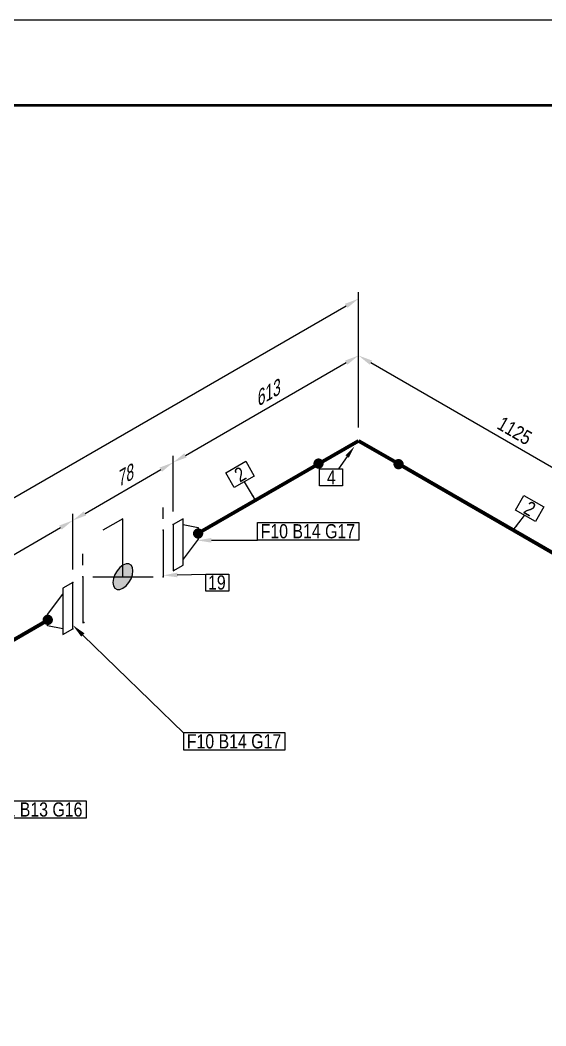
# Model space of a CAD drawing. Header units: millimetres. Extents: x 0 to 594, y 0 to 420.
# Drawn here: x 153.3 to 245.9, y 242.9 to 420 of the extents above; entities that cross this region are included whole.
import ezdxf
from ezdxf import colors
from ezdxf.entities.mleader import LeaderData, LeaderLine
from ezdxf.enums import TextEntityAlignment as Align
from ezdxf.math import Vec2, Vec3

# ---------------------------------------------------------------- set-up
doc = ezdxf.new("R2010")
doc.units = ezdxf.units.MM
doc.header["$LTSCALE"] = 0.25
for name, color, linetype in [('밸브', 4, 'Continuous'), ('용접', 1, 'Continuous'), ('주석', 7, 'Continuous'), ('치수', 1, 'Continuous')]:
    doc.layers.add(name, color=color, linetype=linetype)
doc.layers.add('파이프', color=3, linetype='Continuous', lineweight=70)
doc.styles.add('AdskIsoAnnotation', font='arial.ttf', dxfattribs={"width": 0.8, "height": 1})
doc.styles.add('AdskIsoMetric', font='arial.ttf', dxfattribs={"width": 0.8, "height": 2.5})
doc.styles.add('AdskIsoMetric-30', font='arial.ttf', dxfattribs={"width": 0.8, "height": 2.5})
doc.styles.add('AdskIsoMetric30', font='arial.ttf', dxfattribs={"width": 0.8, "oblique": 30, "height": 2.5})
doc.styles.get("Standard").update_dxf_attribs({"font": 'arial.ttf'})
doc.dimstyles.new('AdskIsoMetric', dxfattribs={"dimtxt": 2.5, "dimasz": 2.5, "dimexe": 1, "dimexo": 2, "dimgap": 0.8, "dimtad": 1, "dimdec": 0, "dimrnd": 1, "dimzin": 0, "dimdsep": 46, "dimtxsty": 'AdskIsoMetric', "dimcen": 0, "dimclrt": 7, "dimadec": 0, "dimazin": 0, "dimtfac": 1, "dimtdec": 0, "dimtmove": 1, "dimatfit": 3, "dimfxl": 0, "dimfrac": 2, "dimtolj": 1, "dimtzin": 0, "dimarcsym": 0})

# ---------------------------------------------------------------- blocks, each defined once
blk = doc.blocks.new('플랜지WN-1-IsoLeft')
at = {"color": 0, "linetype": 'ByBlock', "lineweight": -2, "extrusion": (0, 0.816497, 0.57735)}
for p, q in [((0.1989, 0.0893), (-0.1547, -0.1148)), ((-0.1547, 0.0383), (-0.0663, 0.0893)), ((-0.0663, 0.0893), (0.1547, 0.0638)), ((0.2873, 0.0383), (0.1989, 0.0893)), ((-0.1105, -0.0893), (-0.1547, 0.0383)), ((-0.0663, -0.1659), (0.2873, 0.0383)), ((-0.1547, -0.1148), (-0.0663, -0.1659))]:
    blk.add_line(p, q, dxfattribs=at)
blk = doc.blocks.new('개스킷-1-IsoLeft')
at = {"color": 0, "linetype": 'ByBlock', "lineweight": -2}
for p in [(0.1238, 0.1326), (0.221, 0.0765), (-0.221, -0.0765), (-0.1326, -0.1276)]:
    blk.add_point(p, dxfattribs=at)
blk = doc.blocks.new('버터플라이 밸브-1-IsoLeft')
blk.add_hatch(color=256).paths.add_polyline_path([(-0.0884, 0.051), (-0.0889, 0.0507), (-0.0893, 0.0503), (-0.0898, 0.0499), (-0.0903, 0.0495), (-0.0907, 0.0492), (-0.0912, 0.0488), (-0.0917, 0.0484), (-0.0921, 0.048), (-0.0926, 0.0477), (-0.0931, 0.0473), (-0.0935, 0.0469), (-0.094, 0.0466), (-0.0945, 0.0462), (-0.095, 0.0458), (-0.0954, 0.0454), (-0.0959, 0.0451), (-0.0964, 0.0447), (-0.0968, 0.0443), (-0.0973, 0.0439), (-0.0978, 0.0436), (-0.0982, 0.0432), (-0.0987, 0.0428), (-0.0992, 0.0425), (-0.0996, 0.0421), (-0.1001, 0.0417), (-0.1006, 0.0413), (-0.1011, 0.041), (-0.1015, 0.0406), (-0.102, 0.0402), (-0.1025, 0.0398), (-0.1029, 0.0395), (-0.1034, 0.0391), (-0.1039, 0.0387), (-0.1043, 0.0384), (-0.1048, 0.038), (-0.1053, 0.0376), (-0.1057, 0.0372), (-0.1062, 0.0369), (-0.1067, 0.0365), (-0.1072, 0.0361), (-0.1076, 0.0357), (-0.1081, 0.0354), (-0.1086, 0.035), (-0.109, 0.0346), (-0.1095, 0.0343), (-0.11, 0.0339), (-0.1104, 0.0335), (-0.1109, 0.0331), (-0.1114, 0.0328), (-0.1114, 0.0328), (-0.1116, 0.0323), (-0.1119, 0.0319), (-0.1121, 0.0314), (-0.1124, 0.031), (-0.1126, 0.0306), (-0.1129, 0.0301), (-0.1131, 0.0297), (-0.1133, 0.0293), (-0.1136, 0.0288), (-0.1138, 0.0284), (-0.1141, 0.0279), (-0.1143, 0.0275), (-0.1146, 0.0271), (-0.1148, 0.0266), (-0.1151, 0.0262), (-0.1153, 0.0258), (-0.1156, 0.0253), (-0.1158, 0.0249), (-0.1161, 0.0244), (-0.1163, 0.024), (-0.1166, 0.0236), (-0.1168, 0.0231), (-0.117, 0.0227), (-0.1173, 0.0222), (-0.1175, 0.0218), (-0.1178, 0.0214), (-0.118, 0.0209), (-0.1183, 0.0205), (-0.1185, 0.0201), (-0.1188, 0.0196), (-0.119, 0.0192), (-0.1193, 0.0187), (-0.1195, 0.0183), (-0.1198, 0.0179), (-0.12, 0.0174), (-0.1203, 0.017), (-0.1205, 0.0165), (-0.1207, 0.0161), (-0.121, 0.0157), (-0.1212, 0.0152), (-0.1215, 0.0148), (-0.1217, 0.0144), (-0.122, 0.0139), (-0.1222, 0.0135), (-0.1225, 0.013), (-0.1227, 0.0126), (-0.123, 0.0122), (-0.1232, 0.0117), (-0.1235, 0.0113), (-0.1235, 0.0113), (-0.1235, 0.0108), (-0.1235, 0.0104), (-0.1235, 0.0099), (-0.1235, 0.0094), (-0.1235, 0.009), (-0.1235, 0.0085), (-0.1235, 0.0081), (-0.1235, 0.0076), (-0.1235, 0.0071), (-0.1235, 0.0067), (-0.1235, 0.0062), (-0.1235, 0.0058), (-0.1235, 0.0053), (-0.1235, 0.0048), (-0.1235, 0.0044), (-0.1235, 0.0039), (-0.1235, 0.0035), (-0.1235, 0.003), (-0.1235, 0.0025), (-0.1235, 0.0021), (-0.1235, 0.0016), (-0.1235, 0.0012), (-0.1235, 0.0007), (-0.1235, 0.0002), (-0.1235, -0.0002), (-0.1235, -0.0007), (-0.1235, -0.0012), (-0.1235, -0.0016), (-0.1235, -0.0021), (-0.1235, -0.0025), (-0.1235, -0.003), (-0.1235, -0.0035), (-0.1235, -0.0039), (-0.1235, -0.0044), (-0.1235, -0.0048), (-0.1235, -0.0053), (-0.1235, -0.0058), (-0.1235, -0.0062), (-0.1235, -0.0067), (-0.1235, -0.0071), (-0.1235, -0.0076), (-0.1235, -0.0081), (-0.1235, -0.0085), (-0.1235, -0.009), (-0.1235, -0.0094), (-0.1235, -0.0099), (-0.1235, -0.0104), (-0.1235, -0.0108), (-0.1235, -0.0113), (-0.1235, -0.0113), (-0.1232, -0.0117), (-0.123, -0.0122), (-0.1227, -0.0126), (-0.1225, -0.013), (-0.1222, -0.0135), (-0.122, -0.0139), (-0.1217, -0.0144), (-0.1215, -0.0148), (-0.1212, -0.0152), (-0.121, -0.0157), (-0.1207, -0.0161), (-0.1205, -0.0165), (-0.1203, -0.017), (-0.12, -0.0174), (-0.1198, -0.0179), (-0.1195, -0.0183), (-0.1193, -0.0187), (-0.119, -0.0192), (-0.1188, -0.0196), (-0.1185, -0.0201), (-0.1183, -0.0205), (-0.118, -0.0209), (-0.1178, -0.0214), (-0.1175, -0.0218), (-0.1173, -0.0222), (-0.117, -0.0227), (-0.1168, -0.0231), (-0.1166, -0.0236), (-0.1163, -0.024), (-0.1161, -0.0244), (-0.1158, -0.0249), (-0.1156, -0.0253), (-0.1153, -0.0258), (-0.1151, -0.0262), (-0.1148, -0.0266), (-0.1146, -0.0271), (-0.1143, -0.0275), (-0.1141, -0.0279), (-0.1138, -0.0284), (-0.1136, -0.0288), (-0.1133, -0.0293), (-0.1131, -0.0297), (-0.1129, -0.0301), (-0.1126, -0.0306), (-0.1124, -0.031), (-0.1121, -0.0314), (-0.1119, -0.0319), (-0.1116, -0.0323), (-0.1114, -0.0328), (-0.1114, -0.0328), (-0.1109, -0.0331), (-0.1104, -0.0335), (-0.11, -0.0339), (-0.1095, -0.0343), (-0.109, -0.0346), (-0.1086, -0.035), (-0.1081, -0.0354), (-0.1076, -0.0357), (-0.1072, -0.0361), (-0.1067, -0.0365), (-0.1062, -0.0369), (-0.1057, -0.0372), (-0.1053, -0.0376), (-0.1048, -0.038), (-0.1043, -0.0384), (-0.1039, -0.0387), (-0.1034, -0.0391), (-0.1029, -0.0395), (-0.1025, -0.0398), (-0.102, -0.0402), (-0.1015, -0.0406), (-0.1011, -0.041), (-0.1006, -0.0413), (-0.1001, -0.0417), (-0.0996, -0.0421), (-0.0992, -0.0425), (-0.0987, -0.0428), (-0.0982, -0.0432), (-0.0978, -0.0436), (-0.0973, -0.0439), (-0.0968, -0.0443), (-0.0964, -0.0447), (-0.0959, -0.0451), (-0.0954, -0.0454), (-0.095, -0.0458), (-0.0945, -0.0462), (-0.094, -0.0466), (-0.0935, -0.0469), (-0.0931, -0.0473), (-0.0926, -0.0477), (-0.0921, -0.048), (-0.0917, -0.0484), (-0.0912, -0.0488), (-0.0907, -0.0492), (-0.0903, -0.0495), (-0.0898, -0.0499), (-0.0893, -0.0503), (-0.0889, -0.0507), (-0.0884, -0.051), (-0.0884, -0.051), (-0.0877, -0.0513), (-0.0871, -0.0516), (-0.0865, -0.0518), (-0.0858, -0.0521), (-0.0852, -0.0524), (-0.0845, -0.0527), (-0.0839, -0.0529), (-0.0832, -0.0532), (-0.0826, -0.0535), (-0.0819, -0.0537), (-0.0813, -0.054), (-0.0806, -0.0543), (-0.08, -0.0546), (-0.0793, -0.0548), (-0.0787, -0.0551), (-0.0781, -0.0554), (-0.0774, -0.0556), (-0.0768, -0.0559), (-0.0761, -0.0562), (-0.0755, -0.0564), (-0.0748, -0.0567), (-0.0742, -0.057), (-0.0735, -0.0573), (-0.0729, -0.0575), (-0.0722, -0.0578), (-0.0716, -0.0581), (-0.071, -0.0583), (-0.0703, -0.0586), (-0.0697, -0.0589), (-0.069, -0.0592), (-0.0684, -0.0594), (-0.0677, -0.0597), (-0.0671, -0.06), (-0.0664, -0.0602), (-0.0658, -0.0605), (-0.0651, -0.0608), (-0.0645, -0.0611), (-0.0639, -0.0613), (-0.0632, -0.0616), (-0.0626, -0.0619), (-0.0619, -0.0621), (-0.0613, -0.0624), (-0.0606, -0.0627), (-0.06, -0.0629), (-0.0593, -0.0632), (-0.0587, -0.0635), (-0.058, -0.0638), (-0.0574, -0.064), (-0.0567, -0.0643), (-0.0567, -0.0643), (-0.056, -0.0644), (-0.0552, -0.0646), (-0.0545, -0.0647), (-0.0537, -0.0649), (-0.053, -0.065), (-0.0522, -0.0652), (-0.0514, -0.0653), (-0.0507, -0.0654), (-0.0499, -0.0656), (-0.0492, -0.0657), (-0.0484, -0.0659), (-0.0476, -0.066), (-0.0469, -0.0662), (-0.0461, -0.0663), (-0.0454, -0.0664), (-0.0446, -0.0666), (-0.0438, -0.0667), (-0.0431, -0.0669), (-0.0423, -0.067), (-0.0416, -0.0672), (-0.0408, -0.0673), (-0.04, -0.0674), (-0.0393, -0.0676), (-0.0385, -0.0677), (-0.0378, -0.0679), (-0.037, -0.068), (-0.0363, -0.0681), (-0.0355, -0.0683), (-0.0347, -0.0684), (-0.034, -0.0686), (-0.0332, -0.0687), (-0.0325, -0.0689), (-0.0317, -0.069), (-0.0309, -0.0691), (-0.0302, -0.0693), (-0.0294, -0.0694), (-0.0287, -0.0696), (-0.0279, -0.0697), (-0.0271, -0.0699), (-0.0264, -0.07), (-0.0256, -0.0701), (-0.0249, -0.0703), (-0.0241, -0.0704), (-0.0233, -0.0706), (-0.0226, -0.0707), (-0.0218, -0.0709), (-0.0211, -0.071), (-0.0203, -0.0711), (-0.0196, -0.0713), (-0.0196, -0.0713), (-0.0188, -0.0713), (-0.018, -0.0713), (-0.0172, -0.0713), (-0.0164, -0.0713), (-0.0156, -0.0713), (-0.0148, -0.0713), (-0.014, -0.0713), (-0.0132, -0.0713), (-0.0124, -0.0713), (-0.0116, -0.0713), (-0.0108, -0.0713), (-0.01, -0.0713), (-0.0092, -0.0713), (-0.0084, -0.0713), (-0.0076, -0.0713), (-0.0068, -0.0713), (-0.006, -0.0713), (-0.0052, -0.0713), (-0.0044, -0.0713), (-0.0036, -0.0713), (-0.0028, -0.0713), (-0.002, -0.0713), (-0.0012, -0.0713), (-0.0004, -0.0713), (0.0004, -0.0713), (0.0012, -0.0713), (0.002, -0.0713), (0.0028, -0.0713), (0.0036, -0.0713), (0.0044, -0.0713), (0.0052, -0.0713), (0.006, -0.0713), (0.0068, -0.0713), (0.0076, -0.0713), (0.0084, -0.0713), (0.0092, -0.0713), (0.01, -0.0713), (0.0108, -0.0713), (0.0116, -0.0713), (0.0124, -0.0713), (0.0132, -0.0713), (0.014, -0.0713), (0.0148, -0.0713), (0.0156, -0.0713), (0.0164, -0.0713), (0.0172, -0.0713), (0.018, -0.0713), (0.0188, -0.0713), (0.0196, -0.0713), (0.0196, -0.0713), (0.0203, -0.0711), (0.0211, -0.071), (0.0218, -0.0709), (0.0226, -0.0707), (0.0233, -0.0706), (0.0241, -0.0704), (0.0249, -0.0703), (0.0256, -0.0701), (0.0264, -0.07), (0.0271, -0.0699), (0.0279, -0.0697), (0.0287, -0.0696), (0.0294, -0.0694), (0.0302, -0.0693), (0.0309, -0.0691), (0.0317, -0.069), (0.0325, -0.0689), (0.0332, -0.0687), (0.034, -0.0686), (0.0347, -0.0684), (0.0355, -0.0683), (0.0363, -0.0681), (0.037, -0.068), (0.0378, -0.0679), (0.0385, -0.0677), (0.0393, -0.0676), (0.04, -0.0674), (0.0408, -0.0673), (0.0416, -0.0672), (0.0423, -0.067), (0.0431, -0.0669), (0.0438, -0.0667), (0.0446, -0.0666), (0.0454, -0.0664), (0.0461, -0.0663), (0.0469, -0.0662), (0.0476, -0.066), (0.0484, -0.0659), (0.0492, -0.0657), (0.0499, -0.0656), (0.0507, -0.0654), (0.0514, -0.0653), (0.0522, -0.0652), (0.053, -0.065), (0.0537, -0.0649), (0.0545, -0.0647), (0.0552, -0.0646), (0.056, -0.0644), (0.0567, -0.0643), (0.0567, -0.0643), (0.0574, -0.064), (0.058, -0.0638), (0.0587, -0.0635), (0.0593, -0.0632), (0.06, -0.0629), (0.0606, -0.0627), (0.0613, -0.0624), (0.0619, -0.0621), (0.0626, -0.0619), (0.0632, -0.0616), (0.0639, -0.0613), (0.0645, -0.0611), (0.0651, -0.0608), (0.0658, -0.0605), (0.0664, -0.0602), (0.0671, -0.06), (0.0677, -0.0597), (0.0684, -0.0594), (0.069, -0.0592), (0.0697, -0.0589), (0.0703, -0.0586), (0.071, -0.0583), (0.0716, -0.0581), (0.0722, -0.0578), (0.0729, -0.0575), (0.0735, -0.0573), (0.0742, -0.057), (0.0748, -0.0567), (0.0755, -0.0564), (0.0761, -0.0562), (0.0768, -0.0559), (0.0774, -0.0556), (0.0781, -0.0554), (0.0787, -0.0551), (0.0793, -0.0548), (0.08, -0.0546), (0.0806, -0.0543), (0.0813, -0.054), (0.0819, -0.0537), (0.0826, -0.0535), (0.0832, -0.0532), (0.0839, -0.0529), (0.0845, -0.0527), (0.0852, -0.0524), (0.0858, -0.0521), (0.0865, -0.0518), (0.0871, -0.0516), (0.0877, -0.0513), (0.0884, -0.051), (0.0884, -0.051), (0.0889, -0.0507), (0.0893, -0.0503), (0.0898, -0.0499), (0.0903, -0.0495), (0.0907, -0.0492), (0.0912, -0.0488), (0.0917, -0.0484), (0.0921, -0.048), (0.0926, -0.0477), (0.0931, -0.0473), (0.0935, -0.0469), (0.094, -0.0466), (0.0945, -0.0462), (0.095, -0.0458), (0.0954, -0.0454), (0.0959, -0.0451), (0.0964, -0.0447), (0.0968, -0.0443), (0.0973, -0.0439), (0.0978, -0.0436), (0.0982, -0.0432), (0.0987, -0.0428), (0.0992, -0.0425), (0.0996, -0.0421), (0.1001, -0.0417), (0.1006, -0.0413), (0.1011, -0.041), (0.1015, -0.0406), (0.102, -0.0402), (0.1025, -0.0398), (0.1029, -0.0395), (0.1034, -0.0391), (0.1039, -0.0387), (0.1043, -0.0384), (0.1048, -0.038), (0.1053, -0.0376), (0.1057, -0.0372), (0.1062, -0.0369), (0.1067, -0.0365), (0.1072, -0.0361), (0.1076, -0.0357), (0.1081, -0.0354), (0.1086, -0.035), (0.109, -0.0346), (0.1095, -0.0343), (0.11, -0.0339), (0.1104, -0.0335), (0.1109, -0.0331), (0.1114, -0.0328), (0.1114, -0.0328), (0.1116, -0.0323), (0.1119, -0.0319), (0.1121, -0.0314), (0.1124, -0.031), (0.1126, -0.0306), (0.1129, -0.0301), (0.1131, -0.0297), (0.1133, -0.0293), (0.1136, -0.0288), (0.1138, -0.0284), (0.1141, -0.0279), (0.1143, -0.0275), (0.1146, -0.0271), (0.1148, -0.0266), (0.1151, -0.0262), (0.1153, -0.0258), (0.1156, -0.0253), (0.1158, -0.0249), (0.1161, -0.0244), (0.1163, -0.024), (0.1166, -0.0236), (0.1168, -0.0231), (0.117, -0.0227), (0.1173, -0.0222), (0.1175, -0.0218), (0.1178, -0.0214), (0.118, -0.0209), (0.1183, -0.0205), (0.1185, -0.0201), (0.1188, -0.0196), (0.119, -0.0192), (0.1193, -0.0187), (0.1195, -0.0183), (0.1198, -0.0179), (0.12, -0.0174), (0.1203, -0.017), (0.1205, -0.0165), (0.1207, -0.0161), (0.121, -0.0157), (0.1212, -0.0152), (0.1215, -0.0148), (0.1217, -0.0144), (0.122, -0.0139), (0.1222, -0.0135), (0.1225, -0.013), (0.1227, -0.0126), (0.123, -0.0122), (0.1232, -0.0117), (0.1235, -0.0113), (0.1235, -0.0113), (0.1235, -0.0108), (0.1235, -0.0104), (0.1235, -0.0099), (0.1235, -0.0094), (0.1235, -0.009), (0.1235, -0.0085), (0.1235, -0.0081), (0.1235, -0.0076), (0.1235, -0.0071), (0.1235, -0.0067), (0.1235, -0.0062), (0.1235, -0.0058), (0.1235, -0.0053), (0.1235, -0.0048), (0.1235, -0.0044), (0.1235, -0.0039), (0.1235, -0.0035), (0.1235, -0.003), (0.1235, -0.0025), (0.1235, -0.0021), (0.1235, -0.0016), (0.1235, -0.0012), (0.1235, -0.0007), (0.1235, -0.0002), (0.1235, 0.0002), (0.1235, 0.0007), (0.1235, 0.0012), (0.1235, 0.0016), (0.1235, 0.0021), (0.1235, 0.0025), (0.1235, 0.003), (0.1235, 0.0035), (0.1235, 0.0039), (0.1235, 0.0044), (0.1235, 0.0048), (0.1235, 0.0053), (0.1235, 0.0058), (0.1235, 0.0062), (0.1235, 0.0067), (0.1235, 0.0071), (0.1235, 0.0076), (0.1235, 0.0081), (0.1235, 0.0085), (0.1235, 0.009), (0.1235, 0.0094), (0.1235, 0.0099), (0.1235, 0.0104), (0.1235, 0.0108), (0.1235, 0.0113), (0.1235, 0.0113), (0.1232, 0.0117), (0.123, 0.0122), (0.1227, 0.0126), (0.1225, 0.013), (0.1222, 0.0135), (0.122, 0.0139), (0.1217, 0.0144), (0.1215, 0.0148), (0.1212, 0.0152), (0.121, 0.0157), (0.1207, 0.0161), (0.1205, 0.0165), (0.1203, 0.017), (0.12, 0.0174), (0.1198, 0.0179), (0.1195, 0.0183), (0.1193, 0.0187), (0.119, 0.0192), (0.1188, 0.0196), (0.1185, 0.0201), (0.1183, 0.0205), (0.118, 0.0209), (0.1178, 0.0214), (0.1175, 0.0218), (0.1173, 0.0222), (0.117, 0.0227), (0.1168, 0.0231), (0.1166, 0.0236), (0.1163, 0.024), (0.1161, 0.0244), (0.1158, 0.0249), (0.1156, 0.0253), (0.1153, 0.0258), (0.1151, 0.0262), (0.1148, 0.0266), (0.1146, 0.0271), (0.1143, 0.0275), (0.1141, 0.0279), (0.1138, 0.0284), (0.1136, 0.0288), (0.1133, 0.0293), (0.1131, 0.0297), (0.1129, 0.0301), (0.1126, 0.0306), (0.1124, 0.031), (0.1121, 0.0314), (0.1119, 0.0319), (0.1116, 0.0323), (0.1114, 0.0328), (0.1114, 0.0328), (0.1109, 0.0331), (0.1104, 0.0335), (0.11, 0.0339), (0.1095, 0.0343), (0.109, 0.0346), (0.1086, 0.035), (0.1081, 0.0354), (0.1076, 0.0357), (0.1072, 0.0361), (0.1067, 0.0365), (0.1062, 0.0369), (0.1057, 0.0372), (0.1053, 0.0376), (0.1048, 0.038), (0.1043, 0.0384), (0.1039, 0.0387), (0.1034, 0.0391), (0.1029, 0.0395), (0.1025, 0.0398), (0.102, 0.0402), (0.1015, 0.0406), (0.1011, 0.041), (0.1006, 0.0413), (0.1001, 0.0417), (0.0996, 0.0421), (0.0992, 0.0425), (0.0987, 0.0428), (0.0982, 0.0432), (0.0978, 0.0436), (0.0973, 0.0439), (0.0968, 0.0443), (0.0964, 0.0447), (0.0959, 0.0451), (0.0954, 0.0454), (0.095, 0.0458), (0.0945, 0.0462), (0.094, 0.0466), (0.0935, 0.0469), (0.0931, 0.0473), (0.0926, 0.0477), (0.0921, 0.048), (0.0917, 0.0484), (0.0912, 0.0488), (0.0907, 0.0492), (0.0903, 0.0495), (0.0898, 0.0499), (0.0893, 0.0503), (0.0889, 0.0507), (0.0884, 0.051), (0.0884, 0.051), (0.0877, 0.0513), (0.0871, 0.0516), (0.0865, 0.0518), (0.0858, 0.0521), (0.0852, 0.0524), (0.0845, 0.0527), (0.0839, 0.0529), (0.0832, 0.0532), (0.0826, 0.0535), (0.0819, 0.0537), (0.0813, 0.054), (0.0806, 0.0543), (0.08, 0.0546), (0.0793, 0.0548), (0.0787, 0.0551), (0.0781, 0.0554), (0.0774, 0.0556), (0.0768, 0.0559), (0.0761, 0.0562), (0.0755, 0.0564), (0.0748, 0.0567), (0.0742, 0.057), (0.0735, 0.0573), (0.0729, 0.0575), (0.0722, 0.0578), (0.0716, 0.0581), (0.071, 0.0583), (0.0703, 0.0586), (0.0697, 0.0589), (0.069, 0.0592), (0.0684, 0.0594), (0.0677, 0.0597), (0.0671, 0.06), (0.0664, 0.0602), (0.0658, 0.0605), (0.0651, 0.0608), (0.0645, 0.0611), (0.0639, 0.0613), (0.0632, 0.0616), (0.0626, 0.0619), (0.0619, 0.0621), (0.0613, 0.0624), (0.0606, 0.0627), (0.06, 0.0629), (0.0593, 0.0632), (0.0587, 0.0635), (0.058, 0.0638), (0.0574, 0.064), (0.0567, 0.0643), (0.0567, 0.0643), (0.056, 0.0644), (0.0552, 0.0646), (0.0545, 0.0647), (0.0537, 0.0649), (0.053, 0.065), (0.0522, 0.0652), (0.0514, 0.0653), (0.0507, 0.0654), (0.0499, 0.0656), (0.0492, 0.0657), (0.0484, 0.0659), (0.0476, 0.066), (0.0469, 0.0662), (0.0461, 0.0663), (0.0454, 0.0664), (0.0446, 0.0666), (0.0438, 0.0667), (0.0431, 0.0669), (0.0423, 0.067), (0.0416, 0.0672), (0.0408, 0.0673), (0.04, 0.0674), (0.0393, 0.0676), (0.0385, 0.0677), (0.0378, 0.0679), (0.037, 0.068), (0.0363, 0.0681), (0.0355, 0.0683), (0.0347, 0.0684), (0.034, 0.0686), (0.0332, 0.0687), (0.0325, 0.0689), (0.0317, 0.069), (0.0309, 0.0691), (0.0302, 0.0693), (0.0294, 0.0694), (0.0287, 0.0696), (0.0279, 0.0697), (0.0271, 0.0699), (0.0264, 0.07), (0.0256, 0.0701), (0.0249, 0.0703), (0.0241, 0.0704), (0.0233, 0.0706), (0.0226, 0.0707), (0.0218, 0.0709), (0.0211, 0.071), (0.0203, 0.0711), (0.0196, 0.0713), (0.0196, 0.0713), (0.0188, 0.0713), (0.018, 0.0713), (0.0172, 0.0713), (0.0164, 0.0713), (0.0156, 0.0713), (0.0148, 0.0713), (0.014, 0.0713), (0.0132, 0.0713), (0.0124, 0.0713), (0.0116, 0.0713), (0.0108, 0.0713), (0.01, 0.0713), (0.0092, 0.0713), (0.0084, 0.0713), (0.0076, 0.0713), (0.0068, 0.0713), (0.006, 0.0713), (0.0052, 0.0713), (0.0044, 0.0713), (0.0036, 0.0713), (0.0028, 0.0713), (0.002, 0.0713), (0.0012, 0.0713), (0.0004, 0.0713), (-0.0004, 0.0713), (-0.0012, 0.0713), (-0.002, 0.0713), (-0.0028, 0.0713), (-0.0036, 0.0713), (-0.0044, 0.0713), (-0.0052, 0.0713), (-0.006, 0.0713), (-0.0068, 0.0713), (-0.0076, 0.0713), (-0.0084, 0.0713), (-0.0092, 0.0713), (-0.01, 0.0713), (-0.0108, 0.0713), (-0.0116, 0.0713), (-0.0124, 0.0713), (-0.0132, 0.0713), (-0.014, 0.0713), (-0.0148, 0.0713), (-0.0156, 0.0713), (-0.0164, 0.0713), (-0.0172, 0.0713), (-0.018, 0.0713), (-0.0188, 0.0713), (-0.0196, 0.0713), (-0.0196, 0.0713), (-0.0203, 0.0711), (-0.0211, 0.071), (-0.0218, 0.0709), (-0.0226, 0.0707), (-0.0233, 0.0706), (-0.0241, 0.0704), (-0.0249, 0.0703), (-0.0256, 0.0701), (-0.0264, 0.07), (-0.0271, 0.0699), (-0.0279, 0.0697), (-0.0287, 0.0696), (-0.0294, 0.0694), (-0.0302, 0.0693), (-0.0309, 0.0691), (-0.0317, 0.069), (-0.0325, 0.0689), (-0.0332, 0.0687), (-0.034, 0.0686), (-0.0347, 0.0684), (-0.0355, 0.0683), (-0.0363, 0.0681), (-0.037, 0.068), (-0.0378, 0.0679), (-0.0385, 0.0677), (-0.0393, 0.0676), (-0.04, 0.0674), (-0.0408, 0.0673), (-0.0416, 0.0672), (-0.0423, 0.067), (-0.0431, 0.0669), (-0.0438, 0.0667), (-0.0446, 0.0666), (-0.0454, 0.0664), (-0.0461, 0.0663), (-0.0469, 0.0662), (-0.0476, 0.066), (-0.0484, 0.0659), (-0.0492, 0.0657), (-0.0499, 0.0656), (-0.0507, 0.0654), (-0.0514, 0.0653), (-0.0522, 0.0652), (-0.053, 0.065), (-0.0537, 0.0649), (-0.0545, 0.0647), (-0.0552, 0.0646), (-0.056, 0.0644), (-0.0567, 0.0643), (-0.0567, 0.0643), (-0.0574, 0.064), (-0.058, 0.0638), (-0.0587, 0.0635), (-0.0593, 0.0632), (-0.06, 0.0629), (-0.0606, 0.0627), (-0.0613, 0.0624), (-0.0619, 0.0621), (-0.0626, 0.0619), (-0.0632, 0.0616), (-0.0639, 0.0613), (-0.0645, 0.0611), (-0.0651, 0.0608), (-0.0658, 0.0605), (-0.0664, 0.0602), (-0.0671, 0.06), (-0.0677, 0.0597), (-0.0684, 0.0594), (-0.069, 0.0592), (-0.0697, 0.0589), (-0.0703, 0.0586), (-0.071, 0.0583), (-0.0716, 0.0581), (-0.0722, 0.0578), (-0.0729, 0.0575), (-0.0735, 0.0573), (-0.0742, 0.057), (-0.0748, 0.0567), (-0.0755, 0.0564), (-0.0761, 0.0562), (-0.0768, 0.0559), (-0.0774, 0.0556), (-0.0781, 0.0554), (-0.0787, 0.0551), (-0.0793, 0.0548), (-0.08, 0.0546), (-0.0806, 0.0543), (-0.0813, 0.054), (-0.0819, 0.0537), (-0.0826, 0.0535), (-0.0832, 0.0532), (-0.0839, 0.0529), (-0.0845, 0.0527), (-0.0852, 0.0524), (-0.0858, 0.0521), (-0.0865, 0.0518), (-0.0871, 0.0516), (-0.0877, 0.0513)], flags=0)
at = {"color": 0, "linetype": 'ByBlock', "lineweight": -2, "extrusion": (0, 0.816497, 0.57735)}
for p, q in [((-0.5303, 0.1021), (-0.1768, 0.3062)), ((0.1326, -0.2296), (-0.1326, 0.2296)), ((-0.1114, 0.0328), (-0.1235, 0.0113)), ((-0.1235, 0.0113), (-0.1235, -0.0113)), ((-0.0884, 0.051), (-0.1114, 0.0328)), ((-0.0567, 0.0643), (-0.0884, 0.051)), ((-0.0196, 0.0713), (-0.0567, 0.0643)), ((0.0196, 0.0713), (-0.0196, 0.0713)), ((0.0567, 0.0643), (0.0196, 0.0713)), ((0.0884, 0.051), (0.0567, 0.0643)), ((0.1114, 0.0328), (0.0884, 0.051)), ((0.1235, 0.0113), (0.1114, 0.0328)), ((0.1235, -0.0113), (0.1235, 0.0113)), ((-0.1235, -0.0113), (-0.1114, -0.0328)), ((-0.1114, -0.0328), (-0.0884, -0.051)), ((-0.0884, -0.051), (-0.0567, -0.0643)), ((-0.0567, -0.0643), (-0.0196, -0.0713)), ((-0.0196, -0.0713), (0.0196, -0.0713)), ((0.0196, -0.0713), (0.0567, -0.0643)), ((0.0567, -0.0643), (0.0884, -0.051)), ((0.0884, -0.051), (0.1114, -0.0328)), ((0.1114, -0.0328), (0.1235, -0.0113)), ((0.1768, -0.3062), (0.5303, -0.1021))]:
    blk.add_line(p, q, dxfattribs=at)
blk = doc.blocks.new('Operator_Lever-1-IsoLeft')
at = {"color": 0, "linetype": 'ByBlock', "lineweight": -2, "extrusion": (0, 0.816497, 0.57735)}
for p, q in [((0, 0), (-0.4419, -0.2552)), ((-0.4419, -0.2552), (-0.2652, -0.3572))]:
    blk.add_line(p, q, dxfattribs=at)
blk = doc.blocks.new('*D187')
at = {"layer": 'Defpoints', "color": 0}
for p in [(377.72, 250.77), (213.77, 181.11), (231.89, 170.65)]:
    blk.add_point(p, dxfattribs=at)
at = {"layer": '치수', "color": 0, "lineweight": -2}
for p, q in [((353.9, 262.02), (215.94, 182.36)), ((229.89, 171.81), (212.77, 181.69))]:
    blk.add_line(p, q, dxfattribs=at)
at = {"layer": '치수', "color": 0}
for points in [[(353.7, 262.38), (354.11, 261.66), (356.07, 263.27)], [(215.73, 182.72), (216.15, 182), (213.77, 181.11)]]:
    blk.add_solid(points, dxfattribs=at)
at = {"layer": '치수', "color": 7, "insert": (283.31, 223.88), "char_height": 2.5, "attachment_point": 5, "rotation": 30, "style": 'AdskIsoMetric-30'}
blk.add_mtext('\\A1;2206', dxfattribs=at)
blk = doc.blocks.new('*D188')
at = {"layer": 'Defpoints', "color": 0}
for p in [(212.87, 345.94), (267.86, 329.2), (267.86, 314.2)]:
    blk.add_point(p, dxfattribs=at)
at = {"layer": '치수', "color": 0, "lineweight": -2}
for p, q in [((212.87, 348.25), (212.87, 362.1)), ((215.04, 359.69), (265.69, 330.45)), ((267.86, 316.51), (267.86, 330.35))]:
    blk.add_line(p, q, dxfattribs=at)
at = {"layer": '치수', "color": 0}
for points in [[(215.25, 360.05), (214.83, 359.33), (212.87, 360.94)], [(265.9, 330.81), (265.48, 330.09), (267.86, 329.2)]]:
    blk.add_solid(points, dxfattribs=at)
at = {"layer": '치수', "color": 7, "insert": (240.36, 347.69), "char_height": 2.5, "attachment_point": 5, "rotation": 330, "style": 'AdskIsoMetric-30'}
blk.add_mtext('\\A1;1125', dxfattribs=at)
blk = doc.blocks.new('*D193')
at = {"layer": 'Defpoints', "color": 0}
for p in [(162.56, 331.89), (162.56, 320.97), (131.74, 303.18)]:
    blk.add_point(p, dxfattribs=at)
at = {"layer": '치수', "color": 0, "lineweight": -2}
for p, q in [((162.56, 323.28), (162.56, 333.05)), ((133.91, 315.35), (160.39, 330.64)), ((131.74, 305.49), (131.74, 315.25))]:
    blk.add_line(p, q, dxfattribs=at)
at = {"layer": '치수', "color": 0}
for points in [[(160.18, 331), (160.6, 330.28), (162.56, 331.89)], [(133.7, 315.71), (134.11, 314.99), (131.74, 314.1)]]:
    blk.add_solid(points, dxfattribs=at)
at = {"layer": '치수', "color": 7, "insert": (146.93, 325.49), "char_height": 2.5, "attachment_point": 5, "rotation": 30, "style": 'AdskIsoMetric30'}
blk.add_mtext('\\A1;367', dxfattribs=at)
blk = doc.blocks.new('*D194')
at = {"layer": 'Defpoints', "color": 0}
for p in [(180.23, 342.1), (180.23, 331.18), (162.56, 320.97)]:
    blk.add_point(p, dxfattribs=at)
at = {"layer": '치수', "color": 0, "lineweight": -2}
for p, q in [((180.23, 333.49), (180.23, 343.25)), ((164.72, 333.14), (178.07, 340.85)), ((162.56, 323.28), (162.56, 333.05))]:
    blk.add_line(p, q, dxfattribs=at)
at = {"layer": '치수', "color": 0}
for points in [[(177.86, 341.21), (178.28, 340.49), (180.23, 342.1)], [(164.51, 333.5), (164.93, 332.78), (162.56, 331.89)]]:
    blk.add_solid(points, dxfattribs=at)
at = {"layer": '치수', "color": 7, "insert": (171.4, 339.61), "char_height": 2.5, "attachment_point": 5, "rotation": 30, "style": 'AdskIsoMetric30'}
blk.add_mtext('\\A1;78', dxfattribs=at)
blk = doc.blocks.new('개스킷 해치 표식-1-IsoLeft')
at = {"linetype": 'ByBlock', "lineweight": -2, "extrusion": (0, 0.816497, 0.57735)}
blk.add_line((0, 0), (-0.0884, -0.051), dxfattribs=at)
blk = doc.blocks.new('*D195')
at = {"layer": 'Defpoints', "color": 0}
for p in [(212.87, 360.94), (212.87, 345.94), (180.23, 331.18)]:
    blk.add_point(p, dxfattribs=at)
at = {"layer": '치수', "color": 0, "lineweight": -2}
for p, q in [((212.87, 348.25), (212.87, 362.1)), ((182.4, 343.35), (210.71, 359.69)), ((180.23, 333.49), (180.23, 343.25))]:
    blk.add_line(p, q, dxfattribs=at)
at = {"layer": '치수', "color": 0}
for points in [[(210.5, 360.05), (210.92, 359.33), (212.87, 360.94)], [(182.19, 343.71), (182.61, 342.99), (180.23, 342.1)]]:
    blk.add_solid(points, dxfattribs=at)
at = {"layer": '치수', "color": 7, "insert": (196.55, 354.14), "char_height": 2.5, "attachment_point": 5, "rotation": 30, "style": 'AdskIsoMetric30'}
blk.add_mtext('\\A1;613', dxfattribs=at)
blk = doc.blocks.new('*D196')
at = {"layer": 'Defpoints', "color": 0}
for p in [(212.87, 370.94), (212.87, 345.94), (62.09, 262.97)]:
    blk.add_point(p, dxfattribs=at)
at = {"layer": '치수', "color": 0, "lineweight": -2}
for p, q in [((212.87, 348.25), (212.87, 372.1)), ((64.26, 285.14), (210.71, 369.69)), ((62.09, 265.28), (62.09, 285.04))]:
    blk.add_line(p, q, dxfattribs=at)
at = {"layer": '치수', "color": 0}
for points in [[(210.5, 370.05), (210.92, 369.33), (212.87, 370.94)], [(64.05, 285.5), (64.46, 284.78), (62.09, 283.89)]]:
    blk.add_solid(points, dxfattribs=at)
at = {"layer": '치수', "color": 7, "insert": (137.48, 330.03), "char_height": 2.5, "attachment_point": 5, "rotation": 30, "style": 'AdskIsoMetric30'}
blk.add_mtext('\\A1;2206', dxfattribs=at)
blk = doc.blocks.new('엘보우-2-Iso2DSkew90')
at = {"color": 0, "linetype": 'ByBlock', "lineweight": -2, "extrusion": (3.08693e-12, -0.816497, -0.57735)}
for p, q in [((-7.07, -4.08), (0, 0)), ((0, 0), (7.07, -4.08)), ((0, 0), (0, 0))]:
    blk.add_line(p, q, dxfattribs=at)
blk = doc.blocks.new('Buttweld')
at = {"lineweight": -2}
blk.add_hatch(color=0, dxfattribs=at).paths.add_polyline_path([(0.044, -0.0026), (0.0433, 0.0053), (0.0413, 0.0129), (0.0379, 0.02), (0.0334, 0.0265), (0.0278, 0.0321), (0.0214, 0.0366), (0.0142, 0.0399), (0.0066, 0.042), (-0.0013, 0.0427), (-0.0091, 0.042), (-0.0168, 0.0399), (-0.0239, 0.0366), (-0.0304, 0.0321), (-0.036, 0.0265), (-0.0405, 0.02), (-0.0438, 0.0129), (-0.0459, 0.0053), (-0.0466, -0.0026), (-0.0459, -0.0105), (-0.0438, -0.0181), (-0.0405, -0.0252), (-0.036, -0.0317), (-0.0304, -0.0373), (-0.0239, -0.0418), (-0.0168, -0.0452), (-0.0091, -0.0472), (-0.0013, -0.0479), (0.0066, -0.0472), (0.0142, -0.0452), (0.0214, -0.0418), (0.0278, -0.0373), (0.0334, -0.0317), (0.0379, -0.0252), (0.0413, -0.0181), (0.0433, -0.0105)], is_closed=False, flags=0)
blk = doc.blocks.new('AnnoRect')
at = {"color": 0, "linetype": 'ByBlock', "lineweight": -2}
blk.add_wipeout([(-0.81, -0.6), (-0.81, 0.6), (0.81, 0.6), (0.81, -0.6)], dxfattribs=at)
blk.add_lwpolyline([(-0.81, -0.6), (-0.81, 0.6), (0.81, 0.6), (0.81, -0.6)], close=True, dxfattribs=at)
at = {"color": 0, "linetype": 'ByBlock', "lineweight": -2, "style": 'AdskIsoAnnotation', "width": 0.8}
blk.add_attdef('XX', text='', height=1, dxfattribs=at).set_placement((0, 0), align=Align.MIDDLE_CENTER)

msp = doc.modelspace()

# ---------------------------------------------------------------- linework, layer by layer
msp.add_lwpolyline([(0, 0), (594, 0), (594, 420), (0, 420)], close=True)
at = {"const_width": 0.5}
msp.add_lwpolyline([(15, 15), (579, 15), (579, 405), (15, 405)], close=True, dxfattribs=at)
at = {"layer": '파이프'}
for points in [[(184.654, 329.649), (205.802, 341.86)], [(219.944, 341.86), (260.784, 318.281)], [(136.16, 301.652), (158.137, 314.34)]]:
    msp.add_lwpolyline(points, dxfattribs=at)

# ---------------------------------------------------------------- block references
at = {"layer": '밸브', "xscale": 20, "yscale": 20, "zscale": 20}
for name, p, rotation in [('버터플라이 밸브-1-IsoLeft', (171.395, 321.995), 240.000000000018), ('Operator_Lever-1-IsoLeft', (171.395, 321.995), 240.000000000018), ('개스킷-1-IsoLeft', (179.35, 326.588), 240.0000000001444), ('플랜지WN-1-IsoLeft', (182.444, 328.374), 239.9999999999999), ('개스킷-1-IsoLeft', (163.441, 317.402), 239.9999999998556), ('플랜지WN-1-IsoLeft', (160.347, 315.616), 59.99999999999999)]:
    msp.add_blockref(name, p, dxfattribs=dict(at, rotation=rotation))
at = {"layer": '용접', "xscale": 20, "yscale": 20, "zscale": 20, "rotation": 180}
for p in [(205.802, 341.86), (158.137, 314.34)]:
    msp.add_blockref('Buttweld', p, dxfattribs=at)
at = {"layer": '용접', "xscale": 20, "yscale": 20, "zscale": 20}
for p in [(219.944, 341.86), (184.654, 329.649)]:
    msp.add_blockref('Buttweld', p, dxfattribs=at)
at = {"layer": '치수', "xscale": 20, "yscale": 20, "zscale": 20, "rotation": 239.9999999999999}
for p in [(178.467, 332.16), (164.324, 323.995)]:
    msp.add_blockref('개스킷 해치 표식-1-IsoLeft', p, dxfattribs=at)
at = {"layer": '파이프'}
msp.add_blockref('엘보우-2-Iso2DSkew90', (212.873, 345.942), dxfattribs=at)

# ---------------------------------------------------------------- dimensions: what is measured, and where the dimension line sits
at = {"layer": '치수'}
for base, p1, p2, angle, text, override, picture, middle in [((212.873, 370.942), (62.091, 262.97), (212.873, 345.942), 30, '2206', {"dimtad": 0, "dimlfac": 12.820738, "dimtxsty": 'AdskIsoMetric30', "dimse1": 0, "dimse2": 0, "dimsd1": 0, "dimsd2": 0, "dimtmove": 1}, '*D196', (137.482, 330.032)), ((212.873, 360.942), (180.234, 331.18), (212.873, 345.942), 30, '613', {"dimtad": 0, "dimlfac": 17.186685, "dimtxsty": 'AdskIsoMetric30', "dimse1": 0, "dimse2": 0, "dimsd1": 0, "dimsd2": 0, "dimtmove": 1}, '*D195', (196.554, 354.137)), ((267.855, 329.198), (212.873, 345.942), (267.855, 314.198), 330, '1125', {"dimtad": 0, "dimlfac": 17.720037, "dimtxsty": 'AdskIsoMetric-30', "dimse1": 0, "dimse2": 0, "dimsd1": 0, "dimsd2": 0, "dimtmove": 1}, '*D188', (240.364, 347.687)), ((180.234, 342.098), (162.557, 320.974), (180.234, 331.18), 30, '78', {"dimtad": 0, "dimlfac": 3.807683, "dimtxsty": 'AdskIsoMetric30', "dimse1": 0, "dimse2": 0, "dimsd1": 0, "dimsd2": 0, "dimtmove": 1}, '*D194', (171.395, 339.613)), ((162.557, 331.892), (131.741, 303.183), (162.557, 320.974), 30, '367', {"dimtad": 0, "dimlfac": 10.300142, "dimtxsty": 'AdskIsoMetric30', "dimse1": 0, "dimse2": 0, "dimsd1": 0, "dimsd2": 0, "dimtmove": 1}, '*D193', (146.929, 325.486)), ((213.772, 181.112), (377.721, 250.767), (231.888, 170.653), 210, '2206', {"dimtad": 0, "dimlfac": 13.261166, "dimtxsty": 'AdskIsoMetric-30', "dimse1": 1, "dimse2": 0, "dimsd1": 0, "dimsd2": 0, "dimtmove": 1}, '*D187', (283.315, 223.879))]:
    dim = msp.add_linear_dim(base=base, p1=p1, p2=p2, angle=angle, text=text, dimstyle='AdskIsoMetric', override=override, dxfattribs=at)
    dim.commit()
    dim.dimension.update_dxf_attribs({"geometry": picture, "text_midpoint": middle, "dimtype": 160})

# ---------------------------------------------------------------- leaders
at = {"layer": '주석'}
ml = msp.add_multileader_mtext('Standard', dxfattribs=at)
ml.set_content('')
ml.set_leader_properties()
ml.build(insert=Vec2(0, 0))
ml.multileader.update_dxf_attribs({"dogleg_length": 0, "arrow_head_size": 2.171})
ctx = ml.context
ctx.base_point, ctx.arrow_head_size = Vec3(209.333, 341), 2.171
notes = []
notes.append((ctx, [(0, (1, 1, 0), (209.333, 341), (-1, 0), 0, [(0, [(212.142, 344.921)], 0, [])])]))
ctx.mtext, ml.multileader.dxf.content_type = None, 0
ml = msp.add_multileader_mtext('Standard', dxfattribs=at)
ml.set_content('')
ml.set_leader_properties()
ml.build(insert=Vec2(0, 0))
ml.multileader.update_dxf_attribs({"dogleg_length": 0, "arrow_head_size": 0})
ctx = ml.context
ctx.base_point, ctx.arrow_head_size = Vec3(192.774, 338.715), 0
notes.append((ctx, [(0, (1, 1, 0), (192.774, 338.715), (-1, 0), 0, [(0, [(194.73, 335.467)], 0, [])])]))
ctx.mtext, ml.multileader.dxf.content_type = None, 0
ml = msp.add_multileader_mtext('Standard', dxfattribs=at)
ml.set_content('')
ml.set_leader_properties()
ml.build(insert=Vec2(0, 0))
ml.multileader.update_dxf_attribs({"dogleg_length": 0, "arrow_head_size": 0})
ctx = ml.context
ctx.base_point, ctx.arrow_head_size = Vec3(242.085, 332.796), 0
notes.append((ctx, [(0, (1, 1, 0), (242.085, 332.796), (-1, 0), 0, [(0, [(240.121, 330.21)], 0, [])])]))
ctx.mtext, ml.multileader.dxf.content_type = None, 0
ml = msp.add_multileader_mtext('Standard', dxfattribs=at)
ml.set_content('')
ml.set_leader_properties()
ml.build(insert=Vec2(0, 0))
ml.multileader.update_dxf_attribs({"dogleg_length": 0, "arrow_head_size": 2.5})
ctx = ml.context
ctx.base_point, ctx.arrow_head_size = Vec3(195.098, 328.449), 2.5
notes.append((ctx, [(0, (1, 1, 0), (195.098, 328.449), (-1, 0), 0, [(0, [(184.473, 328.386)], 0, [])])]))
ctx.mtext, ml.multileader.dxf.content_type = None, 0
ml = msp.add_multileader_mtext('Standard', dxfattribs=at)
ml.set_content('')
ml.set_leader_properties()
ml.build(insert=Vec2(0, 0))
ml.multileader.update_dxf_attribs({"dogleg_length": 0, "arrow_head_size": 2.5})
ctx = ml.context
ctx.base_point, ctx.arrow_head_size = Vec3(186, 322.456), 2.5
notes.append((ctx, [(0, (1, 1, 0), (186, 322.456), (-1, 0), 0, [(0, [(178.467, 322.218)], 0, [])])]))
ctx.mtext, ml.multileader.dxf.content_type = None, 0
ml = msp.add_multileader_mtext('Standard', dxfattribs=at)
ml.set_content('')
ml.set_leader_properties()
ml.build(insert=Vec2(0, 0))
ml.multileader.update_dxf_attribs({"dogleg_length": 0, "arrow_head_size": 2.5})
ctx = ml.context
ctx.base_point, ctx.arrow_head_size = Vec3(182.098, 294.449), 2.5
notes.append((ctx, [(0, (1, 1, 0), (182.098, 294.449), (-1, 0), 0, [(0, [(162.557, 313.465)], 0, [])])]))
ctx.mtext, ml.multileader.dxf.content_type = None, 0
for ctx, leaders in notes:
    for number, flags, end, landing, length, lines in leaders:
        leader = LeaderData()
        leader.index, (leader.has_last_leader_line, leader.has_dogleg_vector, leader.attachment_direction) = number, flags
        leader.last_leader_point, leader.dogleg_vector, leader.dogleg_length = Vec3(end), Vec3(landing), length
        for number, points, colour, breaks in lines:
            line = LeaderLine()
            line.index, line.vertices, line.color, line.breaks = number, Vec3.list(points), colors.encode_raw_color(colour), breaks
            leader.lines.append(line)
        ctx.leaders.append(leader)

# ---------------------------------------------------------------- next in the draw order: block references
ref = msp.add_blockref('AnnoRect', (192, 340), dxfattribs=dict(at, xscale=2.5, yscale=2.5, zscale=2.5, rotation=29.99999999999154))
ref.add_attrib('XX_001', '2', (191.983, 338.541), dxfattribs={"layer": '0', "color": 0, "linetype": 'ByBlock', "lineweight": -2, "height": 2.5, "rotation": 30, "style": 'AdskIsoAnnotation', "width": 0.8})
ref = msp.add_blockref('AnnoRect', (208.024, 339.5), dxfattribs=dict(at, xscale=2.5, yscale=2.5, zscale=2.5))
ref.add_attrib('XX_001', '4', (207.297, 338.25), dxfattribs={"layer": '0', "color": 0, "linetype": 'ByBlock', "lineweight": -2, "height": 2.5, "style": 'AdskIsoAnnotation', "width": 0.8})
ref = msp.add_blockref('AnnoRect', (243, 334), dxfattribs=dict(at, xscale=2.5, yscale=2.5, zscale=2.5, rotation=329.9999999999753))
ref.add_attrib('XX_001', '2', (241.728, 333.285), dxfattribs={"layer": '0', "color": 0, "linetype": 'ByBlock', "lineweight": -2, "height": 2.5, "rotation": 330, "style": 'AdskIsoAnnotation', "width": 0.8})
ref = msp.add_blockref('AnnoRect', (204, 330), dxfattribs=dict(at, xscale=10.99723247232472, yscale=2.585266030013643, zscale=2.5))
ref.add_attrib('XX_001', 'F10 B14 G17', (195.639, 328.75), dxfattribs={"layer": '0', "color": 0, "linetype": 'ByBlock', "lineweight": -2, "height": 2.5, "style": 'AdskIsoAnnotation', "width": 0.8})
ref = msp.add_blockref('AnnoRect', (188.024, 320.956), dxfattribs=dict(at, xscale=2.5, yscale=2.5, zscale=2.5))
ref.add_attrib('XX_001', '19', (186.379, 319.722), dxfattribs={"layer": '0', "color": 0, "linetype": 'ByBlock', "lineweight": -2, "height": 2.5, "style": 'AdskIsoAnnotation', "width": 0.8})
ref = msp.add_blockref('AnnoRect', (191, 293), dxfattribs=dict(at, xscale=10.99723247232472, yscale=2.585266030013643, zscale=2.5))
ref.add_attrib('XX_001', 'F10 B14 G17', (182.639, 291.75), dxfattribs={"layer": '0', "color": 0, "linetype": 'ByBlock', "lineweight": -2, "height": 2.5, "style": 'AdskIsoAnnotation', "width": 0.8})
ref = msp.add_blockref('AnnoRect', (156, 281), dxfattribs=dict(at, xscale=10.99630996309963, yscale=2.586971350613916, zscale=2.5))
ref.add_attrib('XX_001', 'F11 B13 G16', (147.64, 279.751), dxfattribs={"layer": '0', "color": 0, "linetype": 'ByBlock', "lineweight": -2, "height": 2.5, "style": 'AdskIsoAnnotation', "width": 0.8})

doc.saveas('drawing.dxf')
